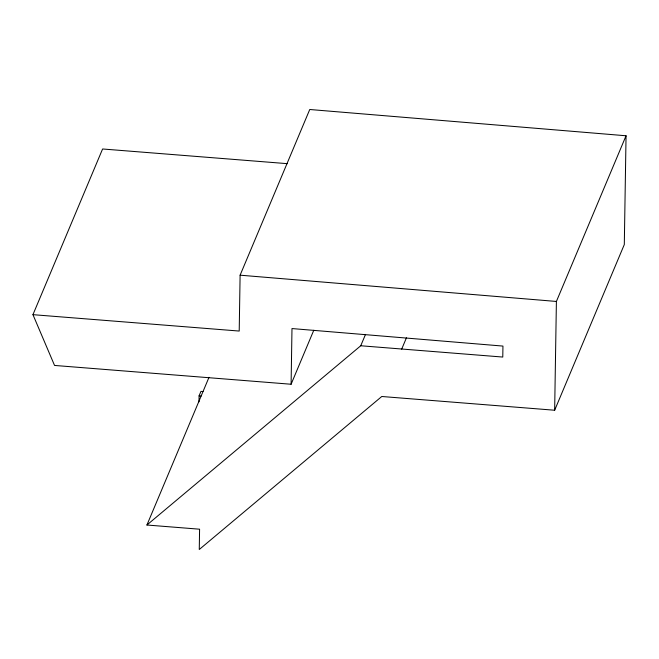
<?xml version="1.0" encoding="UTF-8"?>
<svg xmlns="http://www.w3.org/2000/svg" width="659" height="659" viewBox="0 0 659 659"><rect width="100%" height="100%" fill="white"/><g stroke="black" fill="none" stroke-linecap="round" stroke-linejoin="round"><path stroke-width="0.99" d="M198.985 401.85L199.084 395.845L200.962 391.372L203.013 391.537M209.002 377.319L146.924 525.017L199.586 529.202L199.265 549.499L381.775 396.496L554.656 410.236L624.304 244.555L626.05 135.77L309.755 109.501L240.107 275.182L239.209 331.057L32.95 314.664L102.598 148.983L287.308 163.663M32.95 314.664L54.549 365.44L291.097 384.246L291.986 328.561L502.949 346.082L502.776 357.054L360.745 345.761L146.924 525.017M554.656 410.236L556.402 301.451L626.05 135.77M291.097 384.246L313.775 330.274M360.745 345.761L365.514 334.401M401.669 349.163L406.446 337.795M199.084 395.845L201.135 396.001M240.107 275.182L556.402 301.451"/></g></svg>
